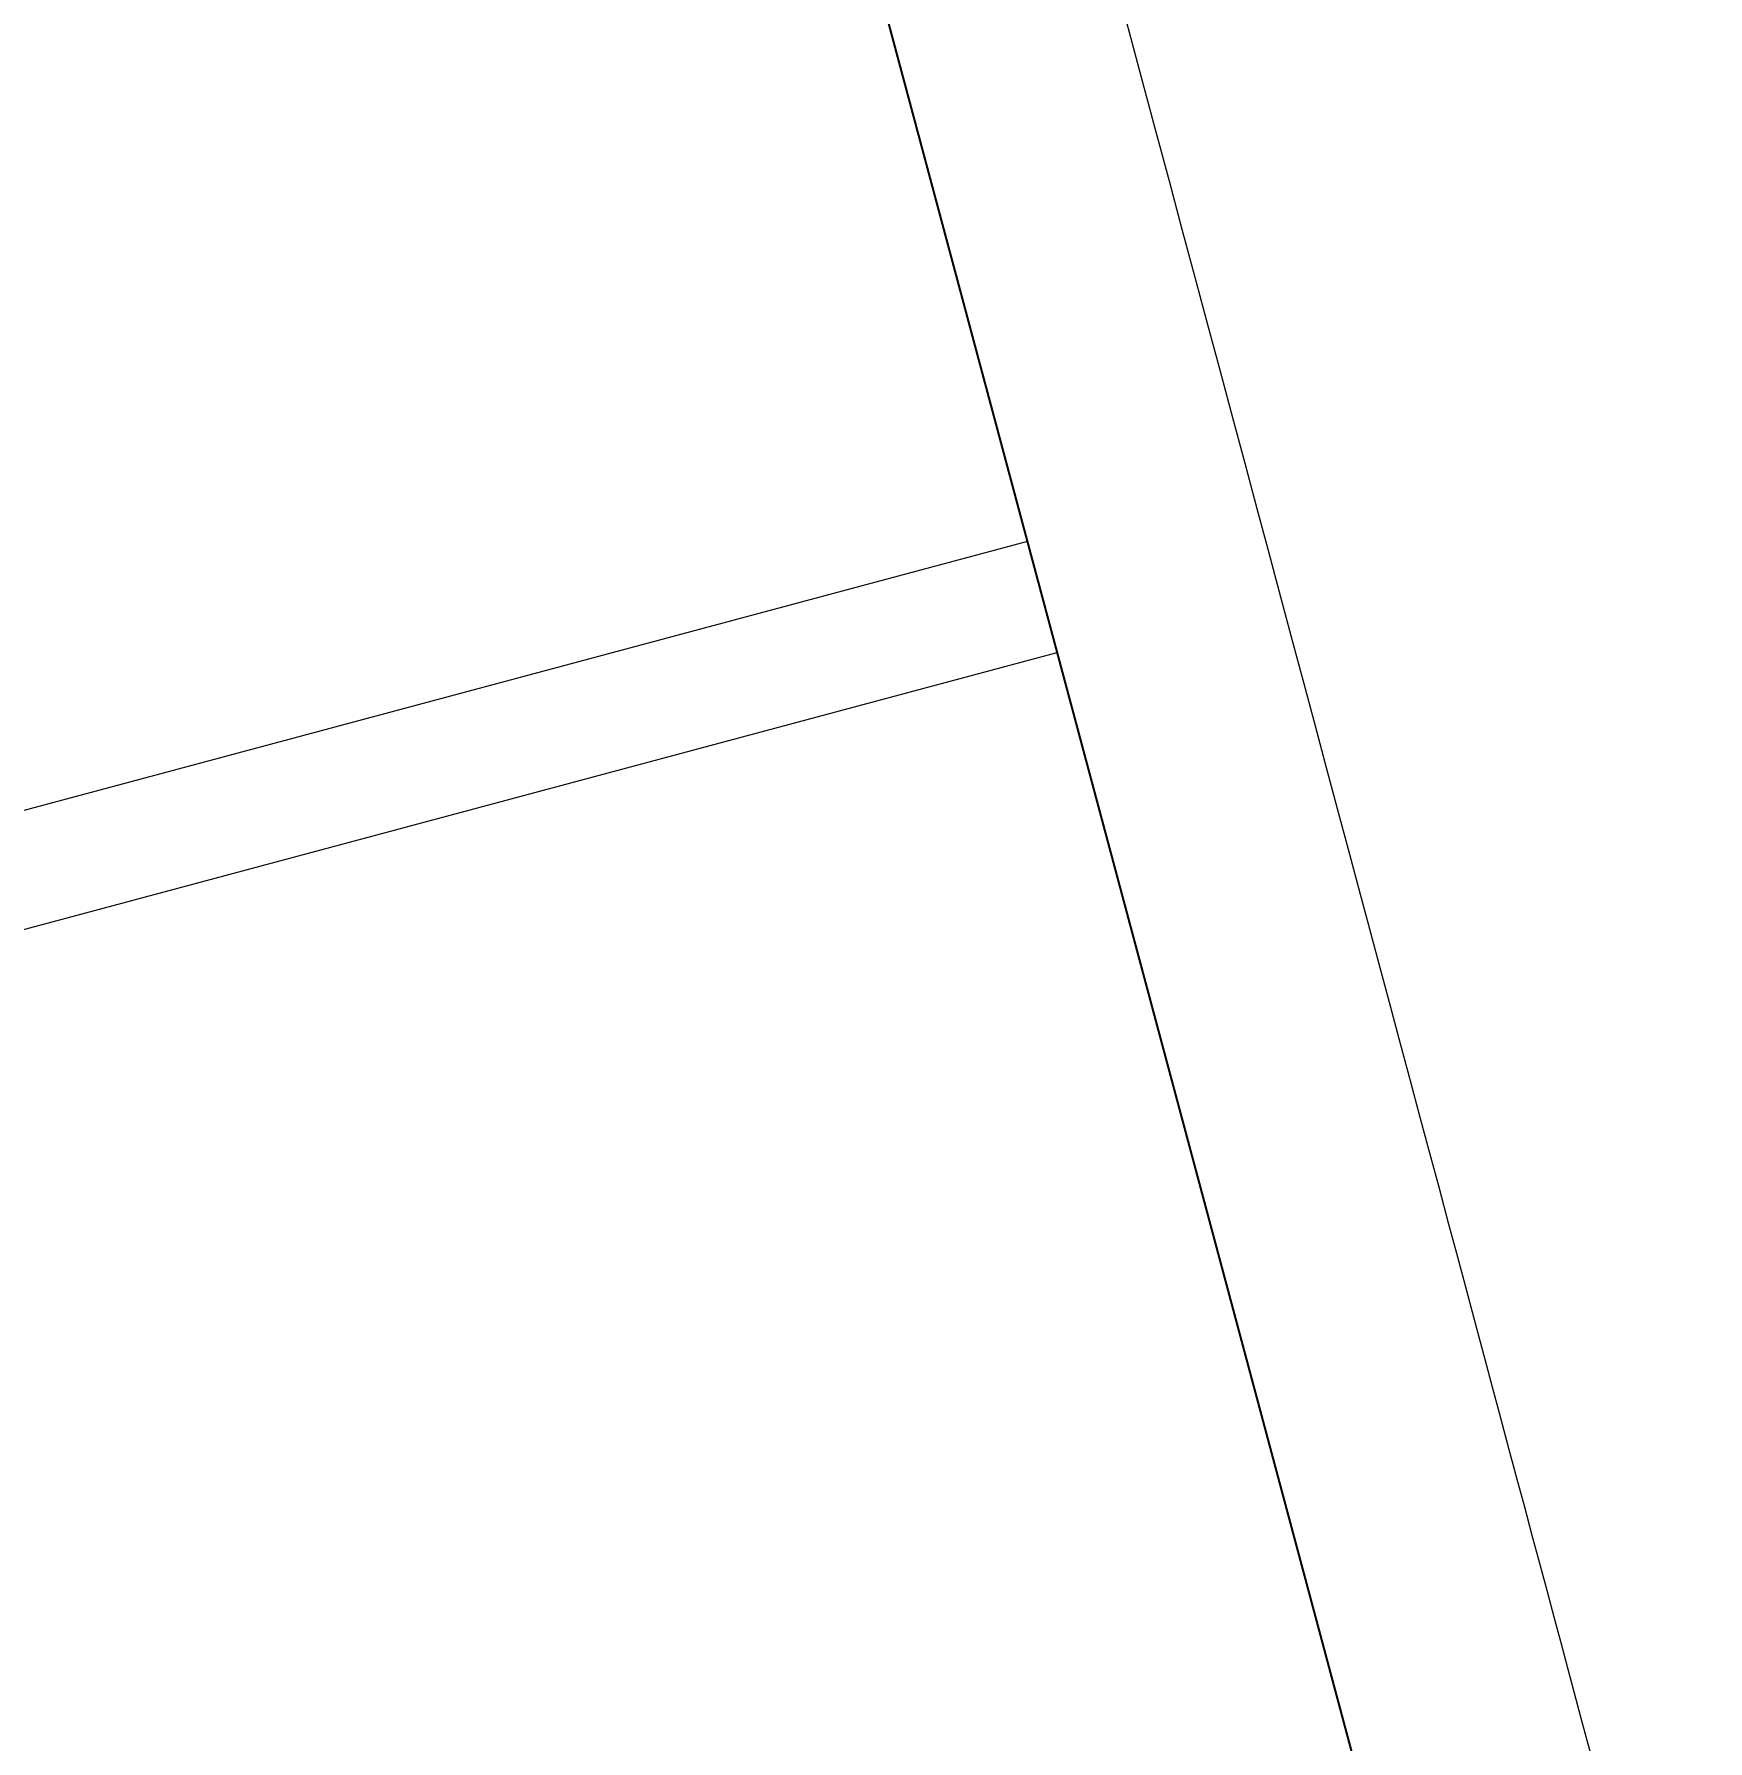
# Model space of a CAD drawing. Header units: millimetres. Extents: x 1293 to 41893, y 1011 to 26911.
# Drawn here: x 12323.879 to 12328.73, y 6981.705 to 6986.653 of the extents above; entities that cross this region are included whole.
import ezdxf

# ---------------------------------------------------------------- set-up
doc = ezdxf.new("R2010")
doc.units = ezdxf.units.MM
doc.header["$LTSCALE"] = 50
doc.linetypes.add('HIDDEN', pattern=[1.905, 1.27, -0.635])
doc.layers.add('CAPA_1', color=7, linetype='Continuous')
doc.layers.add('MAQUINAS', color=11, linetype='Continuous')
doc.styles.add('SLDTEXTSTYLE0', font='TXT', dxfattribs={"width": 0.75})
doc.dimstyles.new('SLDDIMSTYLE0', dxfattribs={"dimtxt": 100, "dimasz": 100, "dimexe": 0, "dimexo": 0.0625, "dimgap": 25, "dimtad": 2, "dimdec": 0, "dimlfac": 1.5, "dimrnd": 1e-09, "dimzin": 12, "dimdsep": 46, "dimtxsty": 'SLDTEXTSTYLE0', "dimsah": 1, "dimcen": 0.09, "dimadec": 0, "dimazin": 3, "dimtfac": 1, "dimtdec": 0, "dimtofl": 0, "dimtmove": 0, "dimatfit": 3, "dimfxl": 1, "dimfrac": 2, "dimtolj": 1, "dimtzin": 12, "dimarcsym": 0})

# ---------------------------------------------------------------- blocks, each defined once
blk = doc.blocks.new('_D_5')
at = {"layer": 'CAPA_1', "transparency": 16777216}
for p, q in [((11574.3969, 7831.1769), (17588.0605, 7831.1769)), ((17538.0605, 7831.1769), (17538.0605, 4708.4929)), ((16485.1647, 4708.4929), (17588.0605, 4708.4929))]:
    blk.add_line(p, q, dxfattribs=at)
for points in [[(17538.0605, 7831.1769), (17522.6759, 7731.1769), (17553.4451, 7731.1769)], [(17538.0605, 4708.4929), (17553.4451, 4808.4929), (17522.6759, 4808.4929)]]:
    blk.add_solid(points, dxfattribs=at)
at = {"layer": 'CAPA_1', "transparency": 16777216, "insert": (17409.1537, 6122.0571), "char_height": 100, "attachment_point": 1, "rotation": 90, "style": 'SLDTEXTSTYLE0'}
blk.add_mtext('4684', dxfattribs=at)
blk = doc.blocks.new('_D_15')
at = {"layer": 'CAPA_1', "transparency": 16777216}
for p, q in [((6530.1247, 8742.3773), (6530.1247, 9415.6463)), ((16745.1619, 6492.0015), (16745.1619, 9415.6463)), ((6530.1247, 9365.6463), (16745.1619, 9365.6463))]:
    blk.add_line(p, q, dxfattribs=at)
for points in [[(6530.1247, 9365.6463), (6630.1247, 9350.2617), (6630.1247, 9381.0309)], [(16745.1619, 9365.6463), (16645.1619, 9381.0309), (16645.1619, 9350.2617)]]:
    blk.add_solid(points, dxfattribs=at)
at = {"layer": 'CAPA_1', "transparency": 16777216, "insert": (11452.9211, 9494.5531), "char_height": 100, "attachment_point": 1, "style": 'SLDTEXTSTYLE0'}
blk.add_mtext('15323', dxfattribs=at)

msp = doc.modelspace()

# ---------------------------------------------------------------- linework, layer by layer
at = {"layer": 'MAQUINAS', "linetype": 'Continuous', "lineweight": 25}
msp.add_line((12342.3738832, 6926.9047241), (12306.6772856, 7060.1262403), dxfattribs=at)
at = {"layer": 'MAQUINAS', "linetype": 'HIDDEN', "lineweight": 18}
for p, q in [((12326.7584675, 6985.1822489), (12316.4552587, 6982.4215124)), ((12316.5415317, 6982.0995372), (12326.8447405, 6984.8602736))]:
    msp.add_line(p, q, dxfattribs=at)
msp.add_open_spline([(12320.9319419, 7009.5029406), (12321.2707347, 7008.2385487), (12321.9483203, 7005.7097649), (12322.9473081, 7001.9814917), (12323.9118126, 6998.3819117), (12324.8253299, 6994.9726191), (12325.6722336, 6991.8119311), (12326.4380165, 6988.9539904), (12327.1096382, 6986.4474644), (12327.6753742, 6984.3361089), (12328.126413, 6982.652809), (12328.4517967, 6981.4384607), (12328.658052, 6980.6687054), (12328.6836929, 6980.5730123), (12328.6965133, 6980.5251658)], degree=3, dxfattribs=at)

# ---------------------------------------------------------------- dimensions: what is measured, and where the dimension line sits
at = {"layer": 'CAPA_1'}
dim = msp.add_linear_dim(base=(16745.1618891, 9365.6463094), p1=(6530.1246702, 8678.8772747), p2=(16745.1618891, 6428.5014528), dimstyle='SLDDIMSTYLE0', dxfattribs=at)
dim.commit()
dim.dimension.update_dxf_attribs({"geometry": '_D_15', "text_midpoint": (11637.6432797, 9365.6463094), "dimtype": 160})
dim = msp.add_linear_dim(base=(17538.0605071, 4708.4929069), p1=(11510.8968592, 7831.1769069), p2=(16421.6646746, 4708.4929069), angle=90, dimstyle='SLDDIMSTYLE0', dxfattribs=at)
dim.commit()
dim.dimension.update_dxf_attribs({"geometry": '_D_5', "text_midpoint": (17538.0605071, 6269.8349069), "dimtype": 160})

doc.saveas('drawing.dxf')
